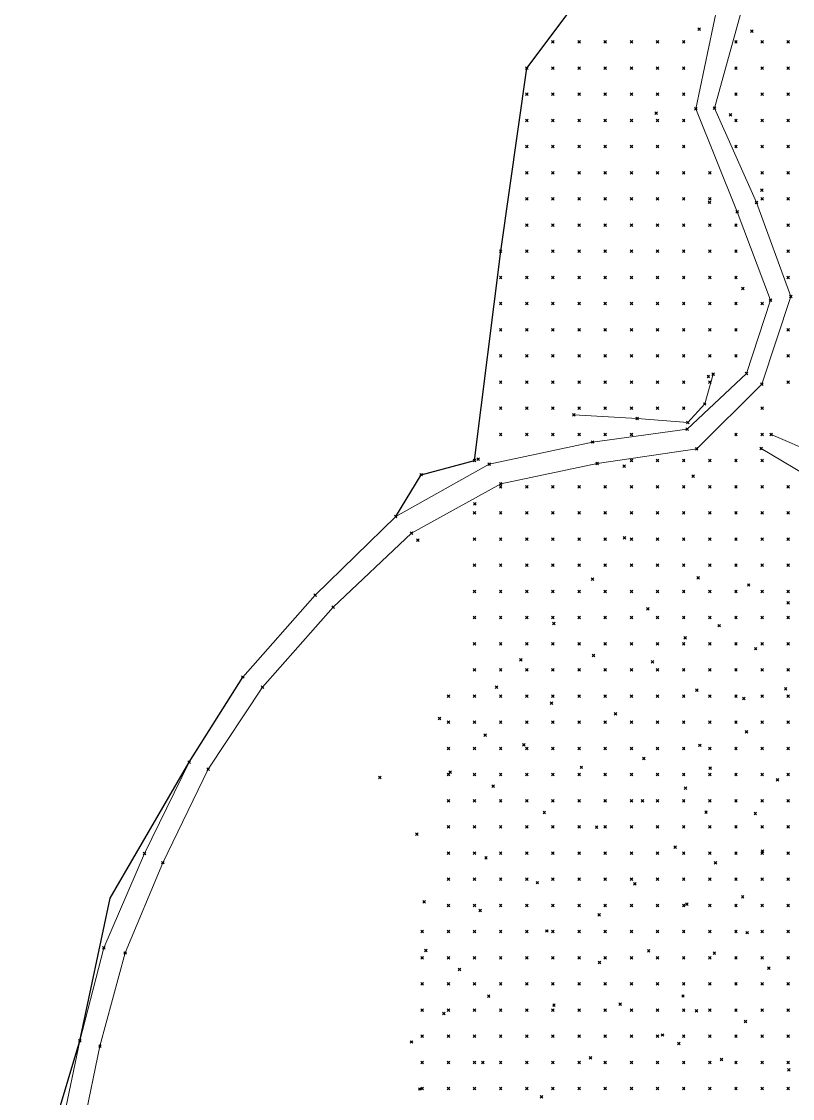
# Model space of a CAD drawing. Header units: metres. Extents: x 441556 to 446409, y 432338 to 461058.
# Drawn here: x 444313.5 to 444402, y 445587.4 to 445710.9 of the extents above; entities that cross this region are included whole.
import ezdxf

# ---------------------------------------------------------------- set-up
doc = ezdxf.new("R2010")
doc.units = ezdxf.units.M
doc.header["$MEASUREMENT"] = 0
doc.header["$PDMODE"] = 35
doc.header["$PDSIZE"] = 0.15
for name, color, linetype, lineweight in [('DTM-BRE-RevN_GRP_DRUM PAMANT', 2, 'Continuous', 0), ('DTM-BRE-RevN_GRP_RAU', 2, 'Continuous', 0), ('DTM-BRE-RevN_GRP_TALUZ SUS', 2, 'Continuous', 0), ('DTM-NOK-RevN_LIDAR_co_lidar', 91, 'Continuous', 0), ('DTM-NOK-RevN_RTK', 32, 'Continuous', 0)]:
    doc.layers.add(name, color=color, linetype=linetype, lineweight=lineweight)
doc.layers.add('DTM-INT_YP', color=121, linetype='Continuous')

msp = doc.modelspace()

# ---------------------------------------------------------------- linework, layer by layer
at = {"layer": 'DTM-BRE-RevN_GRP_DRUM PAMANT'}
for p, q in [((444390.877, 445700.861, 353.111), (444393.342, 445712.693, 352.611)), ((444395.988, 445711.723, 352.568), (444393.018, 445700.924, 353.199)), ((444395.597, 445689.056, 353.503), (444390.877, 445700.861, 353.111)), ((444393.018, 445700.924, 353.199), (444397.83, 445690.122, 353.416)), ((444397.83, 445690.122, 353.416), (444401.756, 445679.331, 353.715)), ((444399.426, 445678.917, 353.7), (444395.597, 445689.056, 353.503)), ((444396.678, 445670.517, 353.935), (444399.426, 445678.917, 353.7)), ((444401.756, 445679.331, 353.715), (444398.444, 445669.279, 354.029)), ((444389.88, 445664.151, 353.631), (444396.678, 445670.517, 353.935)), ((444398.444, 445669.279, 354.029), (444390.968, 445661.891, 353.577)), ((444379.001, 445662.663, 353.318), (444389.88, 445664.151, 353.631)), ((444367.165, 445660.112, 353.422), (444379.001, 445662.663, 353.318)), ((444390.968, 445661.891, 353.577), (444379.543, 445660.185, 353.352)), ((444356.439, 445654.14, 352.626), (444367.165, 445660.112, 353.422)), ((444379.543, 445660.185, 353.352), (444368.482, 445657.861, 353.361)), ((444368.482, 445657.861, 353.361), (444358.242, 445652.208, 352.558)), ((444347.212, 445645.113, 351.905), (444356.439, 445654.14, 352.626)), ((444358.242, 445652.208, 352.558), (444349.267, 445643.726, 351.918)), ((444338.914, 445635.727, 351.231), (444347.212, 445645.113, 351.905)), ((444349.267, 445643.726, 351.918), (444341.161, 445634.551, 351.258)), ((444332.735, 445625.965, 350.774), (444338.914, 445635.727, 351.231)), ((444341.161, 445634.551, 351.258), (444334.922, 445625.164, 350.763)), ((444327.63, 445615.494, 350.383), (444332.735, 445625.965, 350.774)), ((444334.922, 445625.164, 350.763), (444329.716, 445614.446, 350.398)), ((444322.974, 445604.682, 350.056), (444327.63, 445615.494, 350.383)), ((444329.716, 445614.446, 350.398), (444325.405, 445604.096, 350.063)), ((444320.214, 445594.013, 349.771), (444322.974, 445604.682, 350.056)), ((444325.405, 445604.096, 350.063), (444322.517, 445593.423, 349.783)), ((444317.765, 445582.297, 349.491), (444320.214, 445594.013, 349.771)), ((444322.517, 445593.423, 349.783), (444320.153, 445582.07, 349.473))]:
    msp.add_line(p, q, dxfattribs=at)
at = {"layer": 'DTM-BRE-RevN_GRP_RAU'}
msp.add_line((444399.519, 445663.51, 355.121), (444410.822, 445658.626, 356.073), dxfattribs=at)
at = {"layer": 'DTM-BRE-RevN_GRP_TALUZ SUS'}
for p, q in [((444391.886, 445667.023, 353.817), (444392.85, 445670.433, 353.768)), ((444389.952, 445664.899, 353.625), (444391.886, 445667.023, 353.817)), ((444376.882, 445665.771, 353.529), (444384.133, 445665.366, 353.347)), ((444384.133, 445665.366, 353.347), (444389.952, 445664.899, 353.625)), ((444408.815, 445655.723, 358.748), (444398.358, 445661.925, 356.552))]:
    msp.add_line(p, q, dxfattribs=at)
at = {"layer": 'DTM-INT_YP'}
msp.add_polyline3d([(444313.517, 445571.685, 349.354), (444320.214, 445594.013, 349.771), (444323.696, 445610.394, 350.329), (444332.735, 445625.965, 350.774), (444338.914, 445635.727, 351.231), (444347.212, 445645.113, 351.905), (444356.439, 445654.14, 352.626), (444359.359, 445658.921, 353.099), (444365.482, 445660.536, 353.375), (444368.482, 445684.53, 343.694), (444371.481, 445705.526, 339.655), (444380.479, 445717.523, 341.564)], dxfattribs=at)
at = {"layer": 'DTM-NOK-RevN_LIDAR_co_lidar'}
for p in [(444374.48, 445708.525, 340.804), (444377.48, 445708.525, 342.639), (444380.479, 445708.525, 345.004), (444383.478, 445708.525, 347.529), (444386.478, 445708.525, 349.813), (444389.477, 445708.525, 351.866), (444395.476, 445708.525, 353.207), (444398.475, 445708.525, 353.861), (444401.474, 445708.525, 354.116), (444371.481, 445705.526, 339.655), (444374.48, 445705.526, 341.421), (444377.48, 445705.526, 343.404), (444380.479, 445705.526, 345.975), (444383.478, 445705.526, 348.828), (444386.478, 445705.526, 351.321), (444389.477, 445705.526, 352.61), (444395.476, 445705.526, 353.59), (444398.475, 445705.526, 354.162), (444401.474, 445705.526, 354.184), (444371.481, 445702.526, 339.936), (444374.48, 445702.526, 341.903), (444377.48, 445702.526, 344.432), (444380.479, 445702.526, 347.27), (444383.478, 445702.526, 349.942), (444386.478, 445702.526, 352.17), (444389.477, 445702.526, 352.988), (444395.476, 445702.526, 353.729), (444398.475, 445702.526, 354.269), (444401.474, 445702.526, 354.306), (444371.481, 445699.527, 340.559), (444374.48, 445699.527, 342.43), (444377.48, 445699.527, 344.888), (444380.479, 445699.527, 347.681), (444383.478, 445699.527, 350.786), (444386.478, 445699.527, 352.683), (444389.477, 445699.527, 353.102), (444395.476, 445699.527, 353.686), (444398.475, 445699.527, 354.272), (444401.474, 445699.527, 354.55), (444371.481, 445696.528, 340.861), (444374.48, 445696.528, 342.125), (444377.48, 445696.528, 344.181), (444380.479, 445696.528, 346.739), (444383.478, 445696.528, 350.001), (444386.478, 445696.528, 352.395), (444389.477, 445696.528, 353.135), (444395.476, 445696.528, 353.419), (444398.475, 445696.528, 354.211), (444401.474, 445696.528, 354.986), (444371.481, 445693.528, 341.122), (444374.48, 445693.528, 341.671), (444377.48, 445693.528, 343.17), (444380.479, 445693.528, 345.543), (444383.478, 445693.528, 348.657), (444386.478, 445693.528, 351.077), (444389.477, 445693.528, 352.549), (444392.476, 445693.528, 353.195), (444398.475, 445693.528, 353.715), (444401.474, 445693.528, 354.55), (444371.481, 445690.529, 341.214), (444374.48, 445690.529, 341.639), (444377.48, 445690.529, 342.828), (444380.479, 445690.529, 344.905), (444383.478, 445690.529, 347.336), (444386.478, 445690.529, 349.301), (444389.477, 445690.529, 351.254), (444392.476, 445690.529, 352.765), (444398.475, 445690.529, 353.422), (444401.474, 445690.529, 354.373), (444371.481, 445687.53, 341.49), (444374.48, 445687.53, 341.71), (444377.48, 445687.53, 342.728), (444380.479, 445687.53, 344.128), (444383.478, 445687.53, 345.719), (444386.478, 445687.53, 347.366), (444389.477, 445687.53, 349.431), (444392.476, 445687.53, 351.345), (444395.476, 445687.53, 352.71), (444401.474, 445687.53, 354.502), (444368.482, 445684.53, 343.694), (444371.481, 445684.53, 342.835), (444374.48, 445684.53, 342.233), (444377.48, 445684.53, 342.639), (444380.479, 445684.53, 343.501), (444383.478, 445684.53, 344.688), (444386.478, 445684.53, 346.156), (444389.477, 445684.53, 347.88), (444392.476, 445684.53, 349.581), (444395.476, 445684.53, 351.722), (444401.474, 445684.53, 354.556), (444368.482, 445681.531, 345.97), (444371.481, 445681.531, 344.795), (444374.48, 445681.531, 343.402), (444377.48, 445681.531, 343.022), (444380.479, 445681.531, 343.533), (444383.478, 445681.531, 344.573), (444386.478, 445681.531, 345.925), (444389.477, 445681.531, 347.505), (444392.476, 445681.531, 348.945), (444395.476, 445681.531, 351.199), (444401.474, 445681.531, 354.208), (444368.482, 445678.532, 348.374), (444371.481, 445678.532, 346.824), (444374.48, 445678.532, 345.045), (444377.48, 445678.532, 344.039), (444380.479, 445678.532, 344.059), (444383.478, 445678.532, 344.925), (444386.478, 445678.532, 346.664), (444389.477, 445678.532, 348.644), (444392.476, 445678.532, 349.85), (444395.476, 445678.532, 351.27), (444398.475, 445678.532, 352.937), (444368.482, 445675.532, 350.824), (444371.481, 445675.532, 349.088), (444374.48, 445675.532, 347.261), (444377.48, 445675.532, 345.687), (444380.479, 445675.532, 345.144), (444383.478, 445675.532, 345.788), (444386.478, 445675.532, 347.797), (444389.477, 445675.532, 350.106), (444392.476, 445675.532, 351.356), (444395.476, 445675.532, 352.037), (444401.474, 445675.532, 353.961), (444368.482, 445672.533, 352.504), (444371.481, 445672.533, 351.349), (444374.48, 445672.533, 349.683), (444377.48, 445672.533, 347.683), (444380.479, 445672.533, 346.923), (444383.478, 445672.533, 347.353), (444386.478, 445672.533, 348.994), (444389.477, 445672.533, 351.13), (444392.476, 445672.533, 352.594), (444395.476, 445672.533, 353.204), (444401.474, 445672.533, 353.83), (444368.482, 445669.534, 353.344), (444371.481, 445669.534, 352.938), (444374.48, 445669.534, 351.661), (444377.48, 445669.534, 349.599), (444380.479, 445669.534, 348.991), (444383.478, 445669.534, 349.326), (444386.478, 445669.534, 350.58), (444389.477, 445669.534, 352.237), (444392.476, 445669.534, 353.334), (444401.474, 445669.534, 353.95), (444368.482, 445666.534, 353.638), (444371.481, 445666.534, 353.563), (444374.48, 445666.534, 353.035), (444377.48, 445666.534, 351.67), (444380.479, 445666.534, 351.265), (444383.478, 445666.534, 351.479), (444386.478, 445666.534, 352.142), (444389.477, 445666.534, 353.059), (444398.475, 445666.534, 353.975), (444368.482, 445663.535, 353.659), (444371.481, 445663.535, 353.502), (444374.48, 445663.535, 353.375), (444377.48, 445663.535, 353.293), (444380.479, 445663.535, 353.266), (444383.478, 445663.535, 353.247), (444395.476, 445663.535, 354.281), (444398.475, 445663.535, 354.668), (444365.482, 445660.536, 353.375), (444383.478, 445660.536, 353.492), (444386.478, 445660.536, 353.544), (444389.477, 445660.536, 353.69), (444392.476, 445660.536, 354.744), (444395.476, 445660.536, 356.167), (444398.475, 445660.536, 356.71), (444368.482, 445657.536, 353.379), (444371.481, 445657.536, 353.575), (444374.48, 445657.536, 353.763), (444377.48, 445657.536, 353.831), (444380.479, 445657.536, 354.082), (444383.478, 445657.536, 354.38), (444386.478, 445657.536, 354.203), (444389.477, 445657.536, 354.274), (444392.476, 445657.536, 355.858), (444395.476, 445657.536, 357.368), (444398.475, 445657.536, 357.763), (444401.474, 445657.536, 357.999), (444365.482, 445654.537, 353.349), (444368.482, 445654.537, 353.833), (444371.481, 445654.537, 354.138), (444374.48, 445654.537, 354.372), (444377.48, 445654.537, 354.737), (444380.479, 445654.537, 354.964), (444383.478, 445654.537, 355.256), (444386.478, 445654.537, 355.607), (444389.477, 445654.537, 356.006), (444392.476, 445654.537, 356.454), (444395.476, 445654.537, 356.904), (444398.475, 445654.537, 357.357), (444401.474, 445654.537, 357.713), (444365.482, 445651.538, 353.51), (444368.482, 445651.538, 354.013), (444371.481, 445651.538, 354.497), (444374.48, 445651.538, 354.843), (444377.48, 445651.538, 355.196), (444380.479, 445651.538, 355.487), (444383.478, 445651.538, 355.789), (444386.478, 445651.538, 355.995), (444389.477, 445651.538, 356.349), (444392.476, 445651.538, 356.774), (444395.476, 445651.538, 357.109), (444398.475, 445651.538, 357.359), (444401.474, 445651.538, 357.604), (444365.482, 445648.538, 353.647), (444368.482, 445648.538, 354.069), (444371.481, 445648.538, 354.419), (444374.48, 445648.538, 354.819), (444377.48, 445648.538, 355.201), (444380.479, 445648.538, 355.501), (444383.478, 445648.538, 355.842), (444386.478, 445648.538, 356.177), (444389.477, 445648.538, 356.558), (444392.476, 445648.538, 357.011), (444395.476, 445648.538, 357.409), (444398.475, 445648.538, 357.719), (444401.474, 445648.538, 358.074), (444365.482, 445645.539, 353.819), (444368.482, 445645.539, 354.308), (444371.481, 445645.539, 354.773), (444374.48, 445645.539, 355.098), (444377.48, 445645.539, 355.392), (444380.479, 445645.539, 355.701), (444383.478, 445645.539, 356.064), (444386.478, 445645.539, 356.382), (444389.477, 445645.539, 356.765), (444392.476, 445645.539, 357.21), (444395.476, 445645.539, 357.574), (444398.475, 445645.539, 357.886), (444401.474, 445645.539, 358.267), (444365.482, 445642.54, 353.966), (444368.482, 445642.54, 354.635), (444371.481, 445642.54, 355.183), (444374.48, 445642.54, 355.541), (444377.48, 445642.54, 355.802), (444380.479, 445642.54, 356.043), (444383.478, 445642.54, 356.322), (444386.478, 445642.54, 356.589), (444389.477, 445642.54, 356.982), (444392.476, 445642.54, 357.457), (444395.476, 445642.54, 357.878), (444398.475, 445642.54, 358.259), (444401.474, 445642.54, 358.609), (444365.482, 445639.54, 354.068), (444368.482, 445639.54, 354.734), (444371.481, 445639.54, 355.285), (444374.48, 445639.54, 355.68), (444377.48, 445639.54, 356.088), (444380.479, 445639.54, 356.389), (444383.478, 445639.54, 356.66), (444386.478, 445639.54, 356.911), (444389.477, 445639.54, 357.325), (444392.476, 445639.54, 357.831), (444395.476, 445639.54, 358.243), (444398.475, 445639.54, 358.588), (444401.474, 445639.54, 358.961), (444365.482, 445636.541, 354.131), (444368.482, 445636.541, 354.795), (444371.481, 445636.541, 355.192), (444374.48, 445636.541, 355.589), (444377.48, 445636.541, 356.111), (444380.479, 445636.541, 356.592), (444383.478, 445636.541, 356.989), (444386.478, 445636.541, 357.331), (444389.477, 445636.541, 357.634), (444392.476, 445636.541, 358.012), (444395.476, 445636.541, 358.442), (444398.475, 445636.541, 358.829), (444401.474, 445636.541, 359.223), (444362.483, 445633.542, 353.755), (444365.482, 445633.542, 354.216), (444368.482, 445633.542, 354.747), (444371.481, 445633.542, 355.098), (444374.48, 445633.542, 355.48), (444377.48, 445633.542, 356.068), (444380.479, 445633.542, 356.629), (444383.478, 445633.542, 357.106), (444386.478, 445633.542, 357.509), (444389.477, 445633.542, 357.803), (444392.476, 445633.542, 358.178), (444395.476, 445633.542, 358.613), (444398.475, 445633.542, 359.009), (444401.474, 445633.542, 359.426), (444362.483, 445630.542, 353.874), (444365.482, 445630.542, 354.182), (444368.482, 445630.542, 354.589), (444371.481, 445630.542, 355.015), (444374.48, 445630.542, 355.514), (444377.48, 445630.542, 356.119), (444380.479, 445630.542, 356.68), (444383.478, 445630.542, 357.192), (444386.478, 445630.542, 357.659), (444389.477, 445630.542, 358.018), (444392.476, 445630.542, 358.349), (444395.476, 445630.542, 358.683), (444398.475, 445630.542, 359.034), (444401.474, 445630.542, 359.474), (444362.483, 445627.543, 354.106), (444365.482, 445627.543, 354.462), (444368.482, 445627.543, 354.768), (444371.481, 445627.543, 354.942), (444374.48, 445627.543, 355.233), (444377.48, 445627.543, 355.777), (444380.479, 445627.543, 356.533), (444383.478, 445627.543, 357.138), (444386.478, 445627.543, 357.616), (444389.477, 445627.543, 358.031), (444392.476, 445627.543, 358.39), (444395.476, 445627.543, 358.733), (444398.475, 445627.543, 359.105), (444401.474, 445627.543, 359.538), (444362.483, 445624.543, 354.185), (444365.482, 445624.543, 354.593), (444368.482, 445624.543, 354.999), (444371.481, 445624.543, 355.477), (444374.48, 445624.543, 355.49), (444377.48, 445624.543, 355.636), (444380.479, 445624.543, 356.028), (444383.478, 445624.543, 356.619), (444386.478, 445624.543, 357.028), (444389.477, 445624.543, 357.505), (444392.476, 445624.543, 358.027), (444395.476, 445624.543, 358.423), (444398.475, 445624.543, 358.807), (444401.474, 445624.543, 359.238), (444362.483, 445621.544, 354.094), (444365.482, 445621.544, 354.541), (444368.482, 445621.544, 354.958), (444371.481, 445621.544, 355.518), (444374.48, 445621.544, 355.902), (444377.48, 445621.544, 356.015), (444380.479, 445621.544, 356.049), (444383.478, 445621.544, 356.235), (444386.478, 445621.544, 356.557), (444389.477, 445621.544, 357.056), (444392.476, 445621.544, 357.579), (444395.476, 445621.544, 358.049), (444398.475, 445621.544, 358.533), (444401.474, 445621.544, 358.969), (444362.483, 445618.545, 354.049), (444365.482, 445618.545, 354.479), (444368.482, 445618.545, 354.902), (444371.481, 445618.545, 355.384), (444374.48, 445618.545, 355.95), (444377.48, 445618.545, 356.281), (444380.479, 445618.545, 356.517), (444383.478, 445618.545, 356.408), (444386.478, 445618.545, 356.662), (444389.477, 445618.545, 357.253), (444392.476, 445618.545, 357.789), (444395.476, 445618.545, 358.306), (444398.475, 445618.545, 358.876), (444401.474, 445618.545, 359.378), (444362.483, 445615.545, 354.086), (444365.482, 445615.545, 354.486), (444368.482, 445615.545, 354.943), (444371.481, 445615.545, 355.421), (444374.48, 445615.545, 355.887), (444377.48, 445615.545, 356.31), (444380.479, 445615.545, 356.764), (444383.478, 445615.545, 356.892), (444386.478, 445615.545, 357.194), (444389.477, 445615.545, 357.683), (444392.476, 445615.545, 358.178), (444395.476, 445615.545, 358.65), (444398.475, 445615.545, 359.154), (444401.474, 445615.545, 359.72), (444362.483, 445612.546, 354.128), (444365.482, 445612.546, 354.566), (444368.482, 445612.546, 355.019), (444371.481, 445612.546, 355.506), (444374.48, 445612.546, 355.933), (444377.48, 445612.546, 356.362), (444380.479, 445612.546, 356.8), (444383.478, 445612.546, 357.172), (444386.478, 445612.546, 357.566), (444389.477, 445612.546, 357.974), (444392.476, 445612.546, 358.383), (444395.476, 445612.546, 358.754), (444398.475, 445612.546, 359.187), (444401.474, 445612.546, 359.747), (444362.483, 445609.547, 354.201), (444365.482, 445609.547, 354.663), (444368.482, 445609.547, 355.127), (444371.481, 445609.547, 355.628), (444374.48, 445609.547, 356.031), (444377.48, 445609.547, 356.454), (444380.479, 445609.547, 356.852), (444383.478, 445609.547, 357.19), (444386.478, 445609.547, 357.622), (444389.477, 445609.547, 358.094), (444392.476, 445609.547, 358.511), (444395.476, 445609.547, 358.874), (444398.475, 445609.547, 359.351), (444401.474, 445609.547, 359.942), (444359.484, 445606.547, 353.905), (444362.483, 445606.547, 354.311), (444365.482, 445606.547, 354.765), (444368.482, 445606.547, 355.258), (444371.481, 445606.547, 355.719), (444374.48, 445606.547, 356.129), (444377.48, 445606.547, 356.549), (444380.479, 445606.547, 356.913), (444383.478, 445606.547, 357.249), (444386.478, 445606.547, 357.668), (444389.477, 445606.547, 358.093), (444392.476, 445606.547, 358.603), (444395.476, 445606.547, 359.062), (444398.475, 445606.547, 359.496), (444401.474, 445606.547, 360.059), (444359.484, 445603.548, 354.024), (444362.483, 445603.548, 354.432), (444365.482, 445603.548, 354.907), (444368.482, 445603.548, 355.4), (444371.481, 445603.548, 355.813), (444374.48, 445603.548, 356.231), (444377.48, 445603.548, 356.653), (444380.479, 445603.548, 357.008), (444383.478, 445603.548, 357.396), (444386.478, 445603.548, 357.757), (444389.477, 445603.548, 358.203), (444392.476, 445603.548, 358.846), (444395.476, 445603.548, 359.312), (444398.475, 445603.548, 359.584), (444401.474, 445603.548, 360.005), (444359.484, 445600.549, 354.158), (444362.483, 445600.549, 354.59), (444365.482, 445600.549, 355.072), (444368.482, 445600.549, 355.517), (444371.481, 445600.549, 355.927), (444374.48, 445600.549, 356.367), (444377.48, 445600.549, 356.772), (444380.479, 445600.549, 357.127), (444383.478, 445600.549, 357.539), (444386.478, 445600.549, 357.89), (444389.477, 445600.549, 358.461), (444392.476, 445600.549, 359.085), (444395.476, 445600.549, 359.434), (444398.475, 445600.549, 359.718), (444401.474, 445600.549, 360.15), (444359.484, 445597.549, 354.327), (444362.483, 445597.549, 354.738), (444365.482, 445597.549, 355.236), (444368.482, 445597.549, 355.627), (444371.481, 445597.549, 356.048), (444374.48, 445597.549, 356.474), (444377.48, 445597.549, 356.859), (444380.479, 445597.549, 357.255), (444383.478, 445597.549, 357.634), (444386.478, 445597.549, 358.039), (444389.477, 445597.549, 358.732), (444392.476, 445597.549, 359.258), (444395.476, 445597.549, 359.507), (444398.475, 445597.549, 359.838), (444401.474, 445597.549, 360.24), (444359.484, 445594.55, 354.576), (444362.483, 445594.55, 354.97), (444365.482, 445594.55, 355.389), (444368.482, 445594.55, 355.766), (444371.481, 445594.55, 356.17), (444374.48, 445594.55, 356.566), (444377.48, 445594.55, 356.928), (444380.479, 445594.55, 357.328), (444383.478, 445594.55, 357.714), (444386.478, 445594.55, 358.268), (444389.477, 445594.55, 358.964), (444392.476, 445594.55, 359.358), (444395.476, 445594.55, 359.598), (444398.475, 445594.55, 359.98), (444401.474, 445594.55, 360.354), (444359.484, 445591.551, 354.864), (444362.483, 445591.551, 355.187), (444365.482, 445591.551, 355.5), (444368.482, 445591.551, 355.844), (444371.481, 445591.551, 356.22), (444374.48, 445591.551, 356.614), (444377.48, 445591.551, 356.988), (444380.479, 445591.551, 357.384), (444383.478, 445591.551, 357.814), (444386.478, 445591.551, 358.527), (444389.477, 445591.551, 359.123), (444392.476, 445591.551, 359.386), (444395.476, 445591.551, 359.673), (444398.475, 445591.551, 360.064), (444401.474, 445591.551, 360.386), (444359.484, 445588.551, 355.085), (444362.483, 445588.551, 355.303), (444365.482, 445588.551, 355.571), (444368.482, 445588.551, 355.921), (444371.481, 445588.551, 356.288), (444374.48, 445588.551, 356.661), (444377.48, 445588.551, 357.054), (444380.479, 445588.551, 357.432), (444383.478, 445588.551, 357.87), (444386.478, 445588.551, 358.615), (444389.477, 445588.551, 359.141), (444392.476, 445588.551, 359.402), (444395.476, 445588.551, 359.71), (444398.475, 445588.551, 360.087), (444401.474, 445588.551, 360.48)]:
    msp.add_point(p, dxfattribs=at)
at = {"layer": 'DTM-NOK-RevN_RTK'}
for p in [(444391.26, 445709.985, 352.963), (444397.281, 445709.741, 353.569), (444386.334, 445700.353, 353.596), (444390.877, 445700.861, 353.111), (444393.018, 445700.924, 353.199), (444394.831, 445700.156, 353.835), (444394.831, 445700.156, 353.839), (444398.453, 445691.53, 353.276), (444392.445, 445690.135, 353.499), (444397.83, 445690.122, 353.416), (444395.597, 445689.056, 353.503), (444396.268, 445680.247, 353.543), (444399.426, 445678.917, 353.7), (444401.756, 445679.331, 353.715), (444392.306, 445670.158, 353.767), (444392.85, 445670.433, 353.768), (444396.678, 445670.517, 353.935), (444398.444, 445669.279, 354.029), (444391.886, 445667.023, 353.817), (444376.882, 445665.771, 353.529), (444384.133, 445665.366, 353.347), (444389.88, 445664.151, 353.631), (444389.952, 445664.899, 353.625), (444399.519, 445663.51, 355.121), (444379.001, 445662.663, 353.318), (444390.968, 445661.891, 353.577), (444398.358, 445661.925, 356.552), (444365.888, 445660.684, 353.493), (444367.165, 445660.112, 353.422), (444379.543, 445660.185, 353.352), (444382.657, 445659.898, 353.412), (444359.359, 445658.921, 353.099), (444368.482, 445657.861, 353.361), (444390.556, 445658.747, 355.949), (444365.522, 445655.57, 353.41), (444356.439, 445654.14, 352.626), (444358.242, 445652.208, 352.558), (444382.697, 445651.689, 355.784), (444358.965, 445651.427, 352.743), (444379.032, 445646.946, 355.437), (444391.149, 445647.101, 356.996), (444396.931, 445646.276, 357.73), (444347.212, 445645.113, 351.905), (444401.452, 445644.228, 358.406), (444349.267, 445643.726, 351.918), (444385.365, 445643.536, 356.435), (444374.59, 445641.854, 355.672), (444393.541, 445641.614, 357.831), (444389.632, 445640.208, 357.264), (444379.118, 445638.188, 356.426), (444397.733, 445638.975, 358.532), (444370.808, 445637.683, 355.172), (444385.9, 445637.471, 357.2), (444338.914, 445635.727, 351.231), (444341.161, 445634.551, 351.258), (444368.015, 445634.561, 354.691), (444401.175, 445634.375, 359.395), (444390.983, 445634.205, 357.889), (444396.368, 445633.267, 358.855), (444374.306, 445632.737, 355.391), (444361.452, 445630.983, 353.871), (444381.668, 445631.518, 356.838), (444396.672, 445629.45, 358.872), (444366.703, 445629.076, 354.241), (444371.154, 445627.942, 354.7), (444391.334, 445627.896, 358.368), (444332.735, 445625.965, 350.774), (444384.892, 445626.394, 357.185), (444334.922, 445625.164, 350.763), (444362.689, 445624.826, 354.194), (444377.738, 445625.375, 355.335), (444392.509, 445625.267, 358.371), (444354.623, 445624.223, 353.188), (444367.609, 445623.211, 354.746), (444400.247, 445623.927, 359.03), (444389.681, 445622.99, 357.071), (444384.761, 445621.523, 356.013), (444373.492, 445620.194, 355.644), (444392.039, 445620.225, 357.402), (444397.694, 445620.078, 358.304), (444379.492, 445618.51, 356.71), (444358.876, 445617.712, 353.678), (444388.487, 445616.235, 357.164), (444327.63, 445615.494, 350.383), (444366.799, 445615.009, 354.656), (444398.506, 445615.775, 359.222), (444329.716, 445614.446, 350.398), (444393.112, 445614.437, 358.202), (444372.69, 445612.155, 355.647), (444383.857, 445612.029, 357.407), (444359.696, 445609.956, 353.729), (444389.825, 445609.7, 358.135), (444396.241, 445610.539, 358.885), (444366.122, 445608.959, 354.72), (444379.768, 445608.468, 356.883), (444373.78, 445606.617, 356.033), (444396.754, 445606.425, 359.119), (444322.974, 445604.682, 350.056), (444325.405, 445604.096, 350.063), (444359.888, 445604.386, 353.971), (444385.459, 445604.33, 357.643), (444392.994, 445604.068, 359.039), (444363.756, 445602.211, 354.669), (444379.832, 445602.995, 356.998), (444399.238, 445602.348, 359.61), (444367.107, 445599.156, 355.352), (444389.399, 445599.164, 358.317), (444374.597, 445598.126, 356.486), (444382.206, 445598.213, 357.462), (444390.955, 445597.47, 359.222), (444361.965, 445597.146, 354.708), (444396.568, 445596.252, 359.612), (444320.214, 445594.013, 349.771), (444358.252, 445593.894, 354.492), (444387.033, 445594.695, 358.156), (444388.916, 445593.711, 359.097), (444322.517, 445593.423, 349.783), (444366.427, 445591.553, 355.599), (444378.778, 445592.087, 357.162), (444393.807, 445591.873, 359.465), (444401.536, 445590.704, 360.409), (444359.224, 445588.503, 355.203), (444373.16, 445587.611, 356.503)]:
    msp.add_point(p, dxfattribs=at)

doc.saveas('drawing.dxf')
